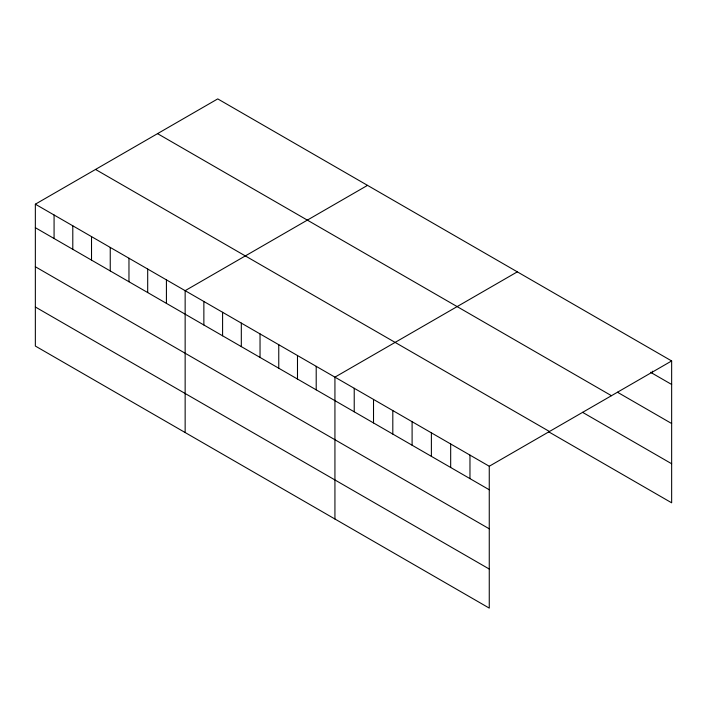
<?xml version="1.0" encoding="UTF-8"?>
<svg xmlns="http://www.w3.org/2000/svg" width="707" height="707" viewBox="0 0 707 707"><rect width="100%" height="100%" fill="white"/><g stroke="black" fill="none" stroke-linecap="round" stroke-linejoin="round"><path stroke-width="1.06" d="M35.35 204.19L489.262 466.249L489.262 608.108L35.35 346.05L35.35 204.19L217.738 98.892L671.65 360.95L671.65 502.81L548.552 431.738M367.525 185.367L185.146 290.665L185.146 432.525M517.321 271.85L334.932 377.149L334.932 519.009M489.262 466.249L671.65 360.95M650.52 372.271L671.65 384.467M617.45 392.226L671.65 423.52M157.546 133.641L611.467 395.699M582.541 412.314L671.65 463.757M95.533 169.441L549.454 431.5M35.35 227.698L489.262 489.765M35.35 266.751L489.262 528.818M35.35 306.997L489.262 569.055M652.358 371.193L652.358 373.331M469.969 455.114L469.969 478.63M450.677 443.978L450.677 467.486M431.385 432.843L431.385 456.351M412.101 421.699L412.101 445.216M392.809 410.564L392.809 434.08M373.517 399.428L373.517 422.936M354.225 388.284L354.225 411.801M316.206 366.341L316.206 389.857M297.488 355.533L297.488 379.04M278.761 344.724L278.761 368.232M260.035 333.907L260.035 357.424M241.317 323.099L241.317 346.616M222.59 312.291L222.59 335.798M203.863 301.482L203.863 324.99M166.419 279.857L166.419 303.374M147.692 269.049L147.692 292.565M128.966 258.241L128.966 281.748M110.248 247.432L110.248 270.94M91.521 236.615L91.521 260.132M72.794 225.807L72.794 249.324M54.077 214.999L54.077 238.515"/></g></svg>
